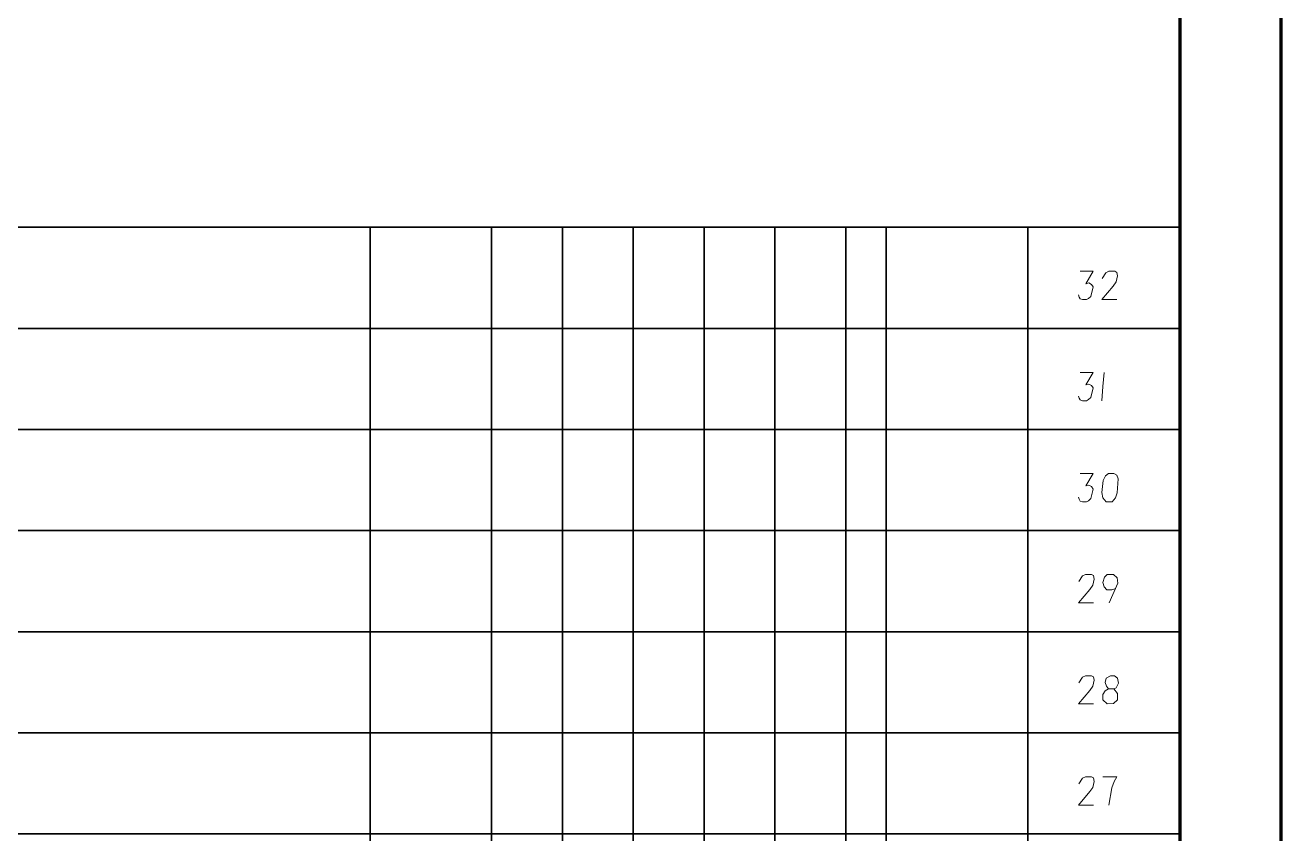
# Model space of a CAD drawing. Header units: millimetres. Extents: x 1333 to 104182, y -62616 to -5704.
# Drawn here: x 43452.8 to 43576.9, y -62156.8 to -62076.8 of the extents above; entities that cross this region are included whole.
import ezdxf

# ---------------------------------------------------------------- set-up
doc = ezdxf.new("R2010")
doc.units = ezdxf.units.MM
doc.header["$LTSCALE"] = 0.5
doc.layers.add('08', color=1, linetype='Continuous')
doc.layers.add('11', color=3, linetype='Continuous')

# ---------------------------------------------------------------- blocks, each defined once
blk = doc.blocks.new('D')
at = {"color": 7, "lineweight": 35}
for p, q in [((54356.08, -14049.04), (54076.08, -14049.04)), ((54356.08, -14069.04), (54076.08, -14069.04))]:
    blk.add_line(p, q, dxfattribs=at)
at = {"color": 7, "lineweight": 35, "ltscale": 0.25}
for p, q in [((54196.08, -14049.04), (54196.08, -14069.04)), ((54220.08, -14049.04), (54220.08, -14069.04)), ((54234.08, -14069.04), (54234.08, -14049.04)), ((54248.08, -14069.04), (54248.08, -14049.04)), ((54262.08, -14069.04), (54262.08, -14049.04)), ((54276.08, -14049.04), (54276.08, -14069.04)), ((54290.08, -14069.04), (54290.08, -14049.04)), ((54298.08, -14069.04), (54298.08, -14049.04)), ((54326.08, -14049.04), (54326.08, -14069.04))]:
    blk.add_line(p, q, dxfattribs=at)
blk = doc.blocks.new('arwear')
at = {"layer": '08', "color": 3, "xscale": 0.5, "yscale": 0.5, "zscale": 0.5}
for p in [(26347.04, -5282.51), (26347.04, -5292.51), (26347.04, -5302.51), (26347.04, -5312.51), (26347.04, -5322.51), (26347.04, -5332.51), (26347.04, -5342.51)]:
    blk.add_blockref('D', p, dxfattribs=at)
blk = doc.blocks.new('999')
at = {"color": 7, "lineweight": 70}
for p, q in [((75924.98, -10161.12), (75924.98, -11943.12)), ((75894.98, -10191.12), (75894.98, -11913.12))]:
    blk.add_line(p, q, dxfattribs=at)
at = {"color": 7, "lineweight": 35}
for p, q in [((75894.98, -10461.12), (75474.98, -10461.12)), ((75894.98, -10491.12), (75474.98, -10491.12)), ((75894.98, -10521.12), (75474.98, -10521.12)), ((75894.98, -10551.12), (75474.98, -10551.12)), ((75894.98, -10581.12), (75474.98, -10581.12)), ((75894.98, -10611.12), (75474.98, -10611.12))]:
    blk.add_line(p, q, dxfattribs=at)
at = {"color": 7, "lineweight": 35, "ltscale": 0.25}
for p, q in [((75654.98, -10461.12), (75654.98, -10491.12)), ((75690.98, -10461.12), (75690.98, -10491.12)), ((75711.98, -10491.12), (75711.98, -10461.12)), ((75732.98, -10491.12), (75732.98, -10461.12)), ((75753.98, -10491.12), (75753.98, -10461.12)), ((75774.98, -10461.12), (75774.98, -10491.12)), ((75795.98, -10491.12), (75795.98, -10461.12)), ((75807.98, -10491.12), (75807.98, -10461.12)), ((75849.98, -10461.12), (75849.98, -10491.12)), ((75894.98, -10491.12), (75894.98, -10461.12)), ((75654.98, -10491.12), (75654.98, -10671.12)), ((75690.98, -10491.12), (75690.98, -10671.12)), ((75711.98, -10671.12), (75711.98, -10491.12)), ((75732.98, -10671.12), (75732.98, -10491.12)), ((75753.98, -10671.12), (75753.98, -10491.12)), ((75774.98, -10491.12), (75774.98, -10671.12)), ((75795.98, -10671.12), (75795.98, -10491.12)), ((75807.98, -10671.12), (75807.98, -10491.12)), ((75849.98, -10491.12), (75849.98, -10521.12)), ((75894.98, -10521.12), (75894.98, -10491.12)), ((75849.98, -10521.12), (75849.98, -10551.12)), ((75894.98, -10551.12), (75894.98, -10521.12)), ((75849.98, -10551.12), (75849.98, -10581.12)), ((75894.98, -10581.12), (75894.98, -10551.12)), ((75849.98, -10581.12), (75849.98, -10611.12)), ((75894.98, -10611.12), (75894.98, -10581.12)), ((75849.98, -10611.12), (75849.98, -10641.12)), ((75894.98, -10641.12), (75894.98, -10611.12))]:
    blk.add_line(p, q, dxfattribs=at)
at = {"color": 7, "lineweight": 13}
for points in [[(75864.98, -10481.21), (75865.19, -10481.84), (75865.5, -10482.36), (75866.13, -10482.57), (75867.39, -10482.57), (75867.92, -10482.26), (75868.65, -10481.63), (75869.28, -10478.79), (75868.86, -10478.06), (75868.02, -10477.64), (75867.18, -10477.85), (75869.28, -10474.17), (75865.5, -10474.17)], [(75876.32, -10482.57), (75871.91, -10482.57), (75875.27, -10478.58), (75876.11, -10477.32), (75876.53, -10475.54), (75876.32, -10474.49), (75875.79, -10474.17), (75874.01, -10474.17), (75873.06, -10474.59), (75872.01, -10476.27)], [(75864.98, -10511.21), (75865.19, -10511.84), (75865.5, -10512.36), (75866.13, -10512.57), (75867.39, -10512.57), (75867.92, -10512.26), (75868.65, -10511.63), (75869.28, -10508.79), (75868.86, -10508.06), (75868.02, -10507.64), (75867.18, -10507.85), (75869.28, -10504.17), (75865.5, -10504.17)], [(75872.54, -10504.17), (75872.22, -10508.37), (75871.91, -10512.57)], [(75864.98, -10541.21), (75865.19, -10541.84), (75865.5, -10542.36), (75866.13, -10542.57), (75867.39, -10542.57), (75867.92, -10542.26), (75868.65, -10541.63), (75869.28, -10538.79), (75868.86, -10538.06), (75868.02, -10537.64), (75867.18, -10537.85), (75869.28, -10534.17), (75865.5, -10534.17)], [(75869.39, -10572.57), (75864.98, -10572.57), (75868.34, -10568.58), (75869.18, -10567.32), (75869.6, -10565.54), (75869.39, -10564.49), (75868.86, -10564.17), (75867.08, -10564.17), (75866.13, -10564.59), (75865.08, -10566.27)], [(75876, -10568.27), (75874.85, -10568.69), (75873.38, -10568.69), (75872.54, -10567.85), (75872.22, -10566.48), (75872.64, -10564.91), (75873.48, -10564.17), (75875.37, -10564.17), (75876.42, -10565.12), (75876.63, -10566.69), (75874.11, -10572.57)], [(75869.39, -10602.57), (75864.98, -10602.57), (75868.34, -10598.58), (75869.18, -10597.32), (75869.6, -10595.54), (75869.39, -10594.49), (75868.86, -10594.17), (75867.08, -10594.17), (75866.13, -10594.59), (75865.08, -10596.27)], [(75875.48, -10598.06), (75876.11, -10597.74), (75876.84, -10596.38), (75876.53, -10594.91), (75875.69, -10594.17), (75874.43, -10594.17), (75873.17, -10594.91), (75872.85, -10596.17), (75873.27, -10597.32), (75873.9, -10598.06)], [(75869.39, -10632.57), (75864.98, -10632.57), (75868.34, -10628.58), (75869.18, -10627.32), (75869.6, -10625.54), (75869.39, -10624.49), (75868.86, -10624.17), (75867.08, -10624.17), (75866.13, -10624.59), (75865.08, -10626.27)], [(75874.01, -10632.57), (75874.85, -10627.43), (75875.58, -10625.54), (75876.32, -10624.17), (75872.22, -10624.17)]]:
    blk.add_lwpolyline(points, dxfattribs=at)
for points in [[(75874.95, -10542.57), (75875.9, -10541.42), (75876.42, -10539.95), (75876.74, -10535.75), (75876.32, -10534.7), (75875.48, -10534.17), (75873.9, -10534.17), (75872.96, -10534.91), (75872.33, -10536.27), (75871.91, -10539.84), (75872.22, -10541.42), (75873.17, -10542.57)], [(75873.48, -10602.57), (75875.37, -10602.47), (75876.53, -10601.31), (75876.53, -10599.42), (75875.48, -10598.06), (75873.9, -10598.06), (75872.85, -10598.69), (75872.22, -10599.74), (75872.22, -10601.31)]]:
    blk.add_lwpolyline(points, close=True, dxfattribs=at)

msp = doc.modelspace()

# ---------------------------------------------------------------- linework, layer by layer
at = {"color": 7, "lineweight": 70}
for p, q in [((43576.862, -61996.825), (43576.862, -62590.825)), ((43566.862, -62006.825), (43566.862, -62580.825))]:
    msp.add_line(p, q, dxfattribs=at)
at = {"color": 7, "lineweight": 35, "ltscale": 0.25}
for p, q in [((43566.862, -62106.825), (43566.862, -62096.825)), ((43566.862, -62116.825), (43566.862, -62106.825)), ((43566.862, -62126.825), (43566.862, -62116.825)), ((43566.862, -62136.825), (43566.862, -62126.825)), ((43566.862, -62146.825), (43566.862, -62136.825)), ((43566.862, -62156.825), (43566.862, -62146.825)), ((43566.862, -62166.825), (43566.862, -62156.825))]:
    msp.add_line(p, q, dxfattribs=at)
at = {"color": 3}
msp.add_lwpolyline([(42735.862, -61996.825), (43576.862, -61996.825), (43576.862, -62590.825), (42735.862, -62590.825)], close=True, dxfattribs=at)
at = {"color": 7, "lineweight": 13}
for points in [[(43556.862, -62113.52), (43556.932, -62113.73), (43557.037, -62113.905), (43557.247, -62113.975), (43557.667, -62113.975), (43557.842, -62113.87), (43558.087, -62113.66), (43558.297, -62112.715), (43558.157, -62112.47), (43557.877, -62112.33), (43557.597, -62112.4), (43558.297, -62111.175), (43557.037, -62111.175)], [(43559.382, -62111.175), (43559.277, -62112.575), (43559.172, -62113.975)], [(43556.862, -62123.52), (43556.932, -62123.73), (43557.037, -62123.905), (43557.247, -62123.975), (43557.667, -62123.975), (43557.842, -62123.87), (43558.087, -62123.66), (43558.297, -62122.715), (43558.157, -62122.47), (43557.877, -62122.33), (43557.597, -62122.4), (43558.297, -62121.175), (43557.037, -62121.175)], [(43558.332, -62133.975), (43556.862, -62133.975), (43557.982, -62132.645), (43558.262, -62132.225), (43558.402, -62131.63), (43558.332, -62131.28), (43558.157, -62131.175), (43557.562, -62131.175), (43557.247, -62131.315), (43556.897, -62131.875)], [(43560.537, -62132.54), (43560.152, -62132.68), (43559.662, -62132.68), (43559.382, -62132.4), (43559.277, -62131.945), (43559.417, -62131.42), (43559.697, -62131.175), (43560.327, -62131.175), (43560.677, -62131.49), (43560.747, -62132.015), (43559.907, -62133.975)], [(43558.332, -62143.975), (43556.862, -62143.975), (43557.982, -62142.645), (43558.262, -62142.225), (43558.402, -62141.63), (43558.332, -62141.28), (43558.157, -62141.175), (43557.562, -62141.175), (43557.247, -62141.315), (43556.897, -62141.875)], [(43560.362, -62142.47), (43560.572, -62142.365), (43560.817, -62141.91), (43560.712, -62141.42), (43560.432, -62141.175), (43560.012, -62141.175), (43559.592, -62141.42), (43559.487, -62141.84), (43559.627, -62142.225), (43559.837, -62142.47)], [(43558.332, -62153.975), (43556.862, -62153.975), (43557.982, -62152.645), (43558.262, -62152.225), (43558.402, -62151.63), (43558.332, -62151.28), (43558.157, -62151.175), (43557.562, -62151.175), (43557.247, -62151.315), (43556.897, -62151.875)], [(43559.872, -62153.975), (43560.152, -62152.26), (43560.397, -62151.63), (43560.642, -62151.175), (43559.277, -62151.175)]]:
    msp.add_lwpolyline(points, dxfattribs=at)
for points in [[(43560.187, -62123.975), (43560.502, -62123.59), (43560.677, -62123.1), (43560.782, -62121.7), (43560.642, -62121.35), (43560.362, -62121.175), (43559.837, -62121.175), (43559.522, -62121.42), (43559.312, -62121.875), (43559.172, -62123.065), (43559.277, -62123.59), (43559.592, -62123.975)], [(43559.697, -62143.975), (43560.327, -62143.94), (43560.712, -62143.555), (43560.712, -62142.925), (43560.362, -62142.47), (43559.837, -62142.47), (43559.487, -62142.68), (43559.277, -62143.03), (43559.277, -62143.555)]]:
    msp.add_lwpolyline(points, close=True, dxfattribs=at)
at = {"layer": '11'}
msp.add_lwpolyline([(42735.862, -61996.825), (43576.862, -61996.825), (43576.862, -62590.825), (42735.862, -62590.825)], close=True, dxfattribs=at)

# ---------------------------------------------------------------- block references
at = {"layer": '08', "color": 55, "xscale": 0.3333333333430346, "yscale": 0.3333333333357587, "zscale": 0.3333333333333333}
msp.add_blockref('999', (18268.536, -58609.785), dxfattribs=at)
at = {"layer": '08', "color": 3}
msp.add_blockref('arwear', (-9958.218, -49789.797), dxfattribs=at)

doc.saveas('drawing.dxf')
